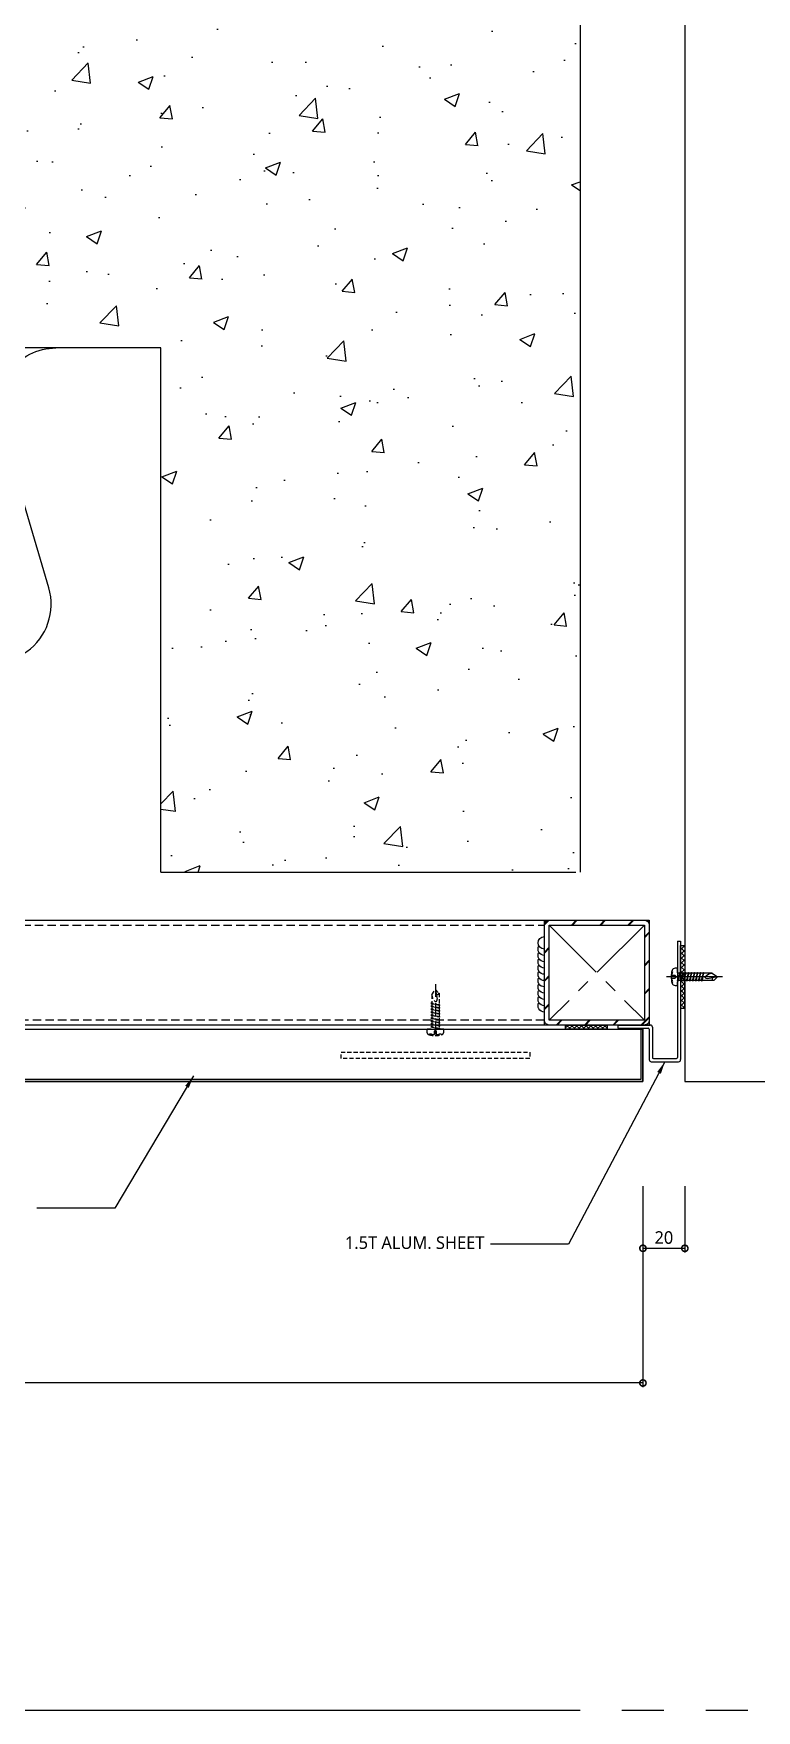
# Model space of a CAD drawing. Header units: millimetres. Extents: x 3584 to 9537, y 842 to 7828.
# Drawn here: x 6023 to 6368, y 6228 to 7028 of the extents above; entities that cross this region are included whole.
import ezdxf

# ---------------------------------------------------------------- set-up
doc = ezdxf.new("R2010")
doc.units = ezdxf.units.MM
doc.set_wipeout_variables(frame=1)
for name, pattern in [('CENTER', [50.8, 31.75, -6.35, 6.35, -6.35]), ('HIDDEN', [3, 2, -1]), ('PHANTOM', [25, 20, -1, 1, -1, 1, -1])]:
    doc.linetypes.add(name, pattern=pattern)
doc.layers.get('DEFPOINTS').update_dxf_attribs({"color": 142, "lineweight": 30})
for name, color, linetype in [('0-CEN', 1, 'CENTER'), ('0-DIM', 7, 'Continuous'), ('0-WELDING', 1, 'Continuous'), ('1', 1, 'Continuous'), ('2', 2, 'Continuous'), ('2-SCREW-BOLT', 2, 'Continuous'), ('4', 4, 'Continuous'), ('6', 6, 'Continuous'), ('7', 7, 'Continuous'), ('CON', 2, 'Continuous'), ('MRK1', 3, 'Continuous'), ('Net truc', 31, 'CENTER'), ('TEXT', 7, 'Continuous'), ('xref_section$0$CON', 2, 'Continuous'), ('xref_section$0$FIN1', 6, 'Continuous'), ('xref_section$0$INSUL', 8, 'Continuous'), ('xref_section$0$WID', 4, 'Continuous')]:
    doc.layers.add(name, color=color, linetype=linetype)
doc.layers.add('def', color=213, linetype='Continuous', plot=False)
doc.styles.add('맑은고딕', font='malgun.ttf')
doc.dimstyles.new('HD-2', dxfattribs={"dimscale": 2, "dimtxt": 3, "dimasz": 3, "dimexe": 1, "dimexo": 3, "dimgap": 1, "dimtad": 1, "dimdec": 1, "dimzin": 12, "dimdsep": 46, "dimtxsty": '맑은고딕', "dimblk": 'DOTSMALL', "dimcen": 1, "dimclrd": 2, "dimclre": 2, "dimclrt": 7, "dimadec": 1, "dimazin": 2, "dimtfac": 1, "dimtdec": 1, "dimtix": 1, "dimtmove": 2, "dimatfit": 3, "dimfxl": 1, "dimtolj": 1, "dimtzin": 12, "dimlwd": -1, "dimlwe": -1, "dimarcsym": 0})
pattern_1 = [(315.00029167, (-195628.029, 178614.0412), (1.122526301, 1.122537729), []), (45.00029167, (-195628.029, 178614.0412), (-1.122537729, 1.122526301), [])]

# ---------------------------------------------------------------- blocks, each defined once
blk = doc.blocks.new('50X50X2.3T')
h = blk.add_hatch()
h.set_pattern_fill('ANSI32', color=8)
h.set_pattern_definition([(45, (0, 0), (-6.7352, 6.7352), []), (45, (0.449, 0), (-6.7352, 6.7352), [])])
edge = h.paths.add_edge_path()
edge.add_line((-22.7, 25), (22.7, 25))
edge.add_arc((22.7, 22.7), 2.3, 0, 90, ccw=False)
edge.add_line((25, 22.7), (25, -22.7))
edge.add_arc((22.7, -22.7), 2.3, -90, 0, ccw=False)
edge.add_line((22.7, -25), (-22.7, -25))
edge.add_arc((-22.7, -22.7), 2.3, 180, 270, ccw=False)
edge.add_line((-25, -22.7), (-25, 22.7))
edge.add_arc((-22.7, 22.7), 2.3, 90, 180, ccw=False)
h.paths.add_polyline_path([(-22.7, 22.7), (22.7, 22.7), (22.7, -22.7), (-22.7, -22.7)], flags=16)
at = {"layer": '0-CEN'}
for p, q in [((-22.7, 22.7), (22.7, -22.7)), ((22.7, 22.7), (-22.7, -22.7))]:
    blk.add_line(p, q, dxfattribs=at)
at = {"layer": '7'}
blk.add_lwpolyline([(-22.7, 25), (22.7, 25, -0.414214), (25, 22.7), (25, -22.7, -0.414214), (22.7, -25), (-22.7, -25, -0.414214), (-25, -22.7), (-25, 22.7, -0.414214)], format="xyb", close=True, dxfattribs=at)
blk.add_lwpolyline([(-22.7, 22.7), (22.7, 22.7), (22.7, -22.7), (-22.7, -22.7)], close=True, dxfattribs=at)
at = {"layer": 'def'}
blk.add_lwpolyline([(-25, 25), (25, 25), (25, -25), (-25, -25)], close=True, dxfattribs=at)
blk = doc.blocks.new('*U44')
at = {"layer": '0-WELDING'}
for centre, end in [((3, 0), 180), ((6, 0), 120), ((9, 0), 120), ((12, 0), 120), ((15, 0), 120), ((18, 0), 120), ((21, 0), 120), ((24, 0), 120), ((27, 0), 120), ((30, 0), 120), ((33, 0), 120)]:
    blk.add_arc(centre, 3, 0, end, dxfattribs=at)
blk = doc.blocks.new('*U41')
at = {"layer": '2'}
for p, q in [((-1.75, -3.05), (-1.75, 0)), ((1.75, -3.05), (1.75, 0)), ((-1.75, -16.46), (-1.75, -2.96)), ((1.75, -17.26), (1.75, -2.96))]:
    blk.add_line(p, q, dxfattribs=at)
blk.add_lwpolyline([(0, -19), (0.89, -14.29, 0.346664), (0.38, -13.26, 0.325529), (-0.2, -13.37, 0.145857), (-1.75, -16.46), (0, -19), (1.75, -17.26)], format="xyb", dxfattribs=at)
blk.add_arc((0.94, -17.43), 0.825, 12.04422, 129.66617, dxfattribs=at)
at = {"layer": '2-SCREW-BOLT'}
for p, q in [((-1.94, 0), (-4.08, 0)), ((-2.5, 0), (2.5, 0)), ((-2.5, 0), (2.5, 0)), ((4.08, 0), (2.33, 0))]:
    blk.add_line(p, q, dxfattribs=at)
blk.add_lwpolyline([(-4.08, 0), (-4.08, 1.19, -0.334238), (-3.01, 2.61, -0.141196), (3.01, 2.61, -0.334238), (4.08, 1.19), (4.08, 0)], format="xyb", dxfattribs=at)
blk.add_lwpolyline([(3.01, 2.61), (2.74, 2.39), (2.43, 2.3), (2.11, 2.32), (1.79, 2.4), (1.47, 2.52), (1.19, 2.63), (0.95, 2.72), (0.77, 2.74), (0.65, 2.67), (0.59, 2.53), (0.57, 2.33), (0.58, 2.08), (0.59, 1.81), (0.6, 1.54), (0.6, 1.28), (0.55, 1.06), (0.46, 0.88), (0.33, 0.75), (0.17, 0.67), (0, 0.65), (-0.17, 0.67), (-0.33, 0.75), (-0.46, 0.88), (-0.55, 1.06), (-0.6, 1.28), (-0.6, 1.54), (-0.59, 1.81), (-0.58, 2.08), (-0.57, 2.33), (-0.59, 2.53), (-0.65, 2.67), (-0.77, 2.74), (-0.95, 2.72), (-1.19, 2.63), (-1.47, 2.52), (-1.79, 2.4), (-2.11, 2.32), (-2.43, 2.3), (-2.74, 2.39), (-3.01, 2.61)], dxfattribs=at)
at = {"layer": 'Net truc', "color": 1, "linetype": 'CENTER', "ltscale": 3}
blk.add_line((0, -21.48), (0, 5.21), dxfattribs=at)
at = {"color": 187}
blk.add_wipeout([(-2.1, -1.06), (-1.75, -1.26), (0, -0.67), (1.75, -0.43), (2.1, -0.27), (1.75, -0.07), (0, -0.67), (-1.75, -0.9)], dxfattribs=at)
at = {"layer": '1'}
h = blk.add_hatch(dxfattribs=at)
h.set_pattern_fill('AR-SAND', color=256)
edge = h.paths.add_edge_path()
edge.add_line((-5.16, 0), (5.16, 0))
edge.add_arc((0, 0), 5.16, 0, 180)
blk.add_line((0, 0), (0, 0))
at = {"color": 2}
blk.add_lwpolyline([(-2.1, -1.06), (-1.75, -0.9), (1.75, -0.43), (2.1, -0.27), (1.75, -0.07), (-1.75, -1.26), (-2.1, -1.06), (2.1, -0.27)], close=True, dxfattribs=at)
at = {"color": 187}
blk.add_wipeout([(-2.1, -2.47), (-1.75, -2.67), (0, -2.08), (1.75, -1.84), (2.1, -1.68), (1.75, -1.48), (0, -2.08), (-1.75, -2.31)], dxfattribs=at)
at = {"color": 2}
blk.add_lwpolyline([(-2.1, -2.47), (-1.75, -2.31), (1.75, -1.84), (2.1, -1.68), (1.75, -1.48), (-1.75, -2.67), (-2.1, -2.47), (2.1, -1.68)], close=True, dxfattribs=at)
at = {"color": 187}
blk.add_wipeout([(-2.1, -3.88), (-1.75, -4.08), (0, -3.49), (1.75, -3.25), (2.1, -3.09), (1.75, -2.89), (0, -3.49), (-1.75, -3.72)], dxfattribs=at)
at = {"color": 2}
blk.add_lwpolyline([(-2.1, -3.88), (-1.75, -3.72), (1.75, -3.25), (2.1, -3.09), (1.75, -2.89), (-1.75, -4.08), (-2.1, -3.88), (2.1, -3.09)], close=True, dxfattribs=at)
at = {"color": 187}
blk.add_wipeout([(-2.1, -5.29), (-1.75, -5.49), (0, -4.9), (1.75, -4.66), (2.1, -4.5), (1.75, -4.3), (0, -4.9), (-1.75, -5.13)], dxfattribs=at)
at = {"color": 2}
blk.add_lwpolyline([(-2.1, -5.29), (-1.75, -5.13), (1.75, -4.66), (2.1, -4.5), (1.75, -4.3), (-1.75, -5.49), (-2.1, -5.29), (2.1, -4.5)], close=True, dxfattribs=at)
at = {"color": 187}
blk.add_wipeout([(-2.1, -6.7), (-1.75, -6.9), (0, -6.31), (1.75, -6.07), (2.1, -5.91), (1.75, -5.71), (0, -6.31), (-1.75, -6.54)], dxfattribs=at)
at = {"color": 2}
blk.add_lwpolyline([(-2.1, -6.7), (-1.75, -6.54), (1.75, -6.07), (2.1, -5.91), (1.75, -5.71), (-1.75, -6.9), (-2.1, -6.7), (2.1, -5.91)], close=True, dxfattribs=at)
at = {"color": 187}
blk.add_wipeout([(-2.1, -8.11), (-1.75, -8.31), (0, -7.72), (1.75, -7.48), (2.1, -7.32), (1.75, -7.12), (0, -7.72), (-1.75, -7.95)], dxfattribs=at)
at = {"color": 2}
blk.add_lwpolyline([(-2.1, -8.11), (-1.75, -7.95), (1.75, -7.48), (2.1, -7.32), (1.75, -7.12), (-1.75, -8.31), (-2.1, -8.11), (2.1, -7.32)], close=True, dxfattribs=at)
at = {"color": 187}
blk.add_wipeout([(-2.1, -9.52), (-1.75, -9.72), (0, -9.13), (1.75, -8.89), (2.1, -8.73), (1.75, -8.53), (0, -9.13), (-1.75, -9.36)], dxfattribs=at)
at = {"color": 2}
blk.add_lwpolyline([(-2.1, -9.52), (-1.75, -9.36), (1.75, -8.89), (2.1, -8.73), (1.75, -8.53), (-1.75, -9.72), (-2.1, -9.52), (2.1, -8.73)], close=True, dxfattribs=at)
at = {"color": 187}
blk.add_wipeout([(-2.1, -10.93), (-1.75, -11.13), (0, -10.54), (1.75, -10.3), (2.1, -10.14), (1.75, -9.94), (0, -10.54), (-1.75, -10.77)], dxfattribs=at)
at = {"color": 2}
blk.add_lwpolyline([(-2.1, -10.93), (-1.75, -10.77), (1.75, -10.3), (2.1, -10.14), (1.75, -9.94), (-1.75, -11.13), (-2.1, -10.93), (2.1, -10.14)], close=True, dxfattribs=at)
at = {"color": 187}
blk.add_wipeout([(-2.1, -12.34), (-1.75, -12.54), (0, -11.95), (1.75, -11.71), (2.1, -11.55), (1.75, -11.35), (0, -11.95), (-1.75, -12.18)], dxfattribs=at)
at = {"color": 2}
blk.add_lwpolyline([(-2.1, -12.34), (-1.75, -12.18), (1.75, -11.71), (2.1, -11.55), (1.75, -11.35), (-1.75, -12.54), (-2.1, -12.34), (2.1, -11.55)], close=True, dxfattribs=at)
blk = doc.blocks.new('_DOTSMALL')
at = {"color": 0, "linetype": 'ByBlock', "const_width": 0.5}
blk.add_lwpolyline([(-0.0625, 0, 1), (0.0625, 0, 1)], format="xyb", close=True, dxfattribs=at)
blk = doc.blocks.new('*D89')
at = {"layer": 'DEFPOINTS', "color": 0, "transparency": 16777216}
for p in [(5483.57, 6484.24), (6313.57, 6484.24), (5483.57, 6384.32)]:
    blk.add_point(p, dxfattribs=at)
at = {"layer": 'MRK1', "color": 2, "transparency": 16777216}
for p, q in [((6313.57, 6478.24), (6313.57, 6382.32)), ((6313.57, 6384.32), (5483.57, 6384.32))]:
    blk.add_line(p, q, dxfattribs=at)
at = {"layer": 'MRK1', "color": 2, "transparency": 16777216, "xscale": 6, "yscale": 6, "zscale": 6, "rotation": 180}
blk.add_blockref('_DOTSMALL', (5483.57, 6384.32), dxfattribs=at)
at = {"layer": 'MRK1', "color": 2, "transparency": 16777216, "xscale": 6, "yscale": 6, "zscale": 6}
blk.add_blockref('_DOTSMALL', (6313.57, 6384.32), dxfattribs=at)
at = {"layer": 'MRK1', "color": 7, "transparency": 16777216, "insert": (5898.57, 6389.42), "char_height": 6, "attachment_point": 5, "style": '맑은고딕'}
blk.add_mtext('\\A1;MODULE DIM', dxfattribs=at)
blk = doc.blocks.new('*D90')
at = {"layer": 'DEFPOINTS', "color": 0, "transparency": 16777216}
for p in [(6313.57, 6484.24), (6333.57, 6484.24), (6333.57, 6448.57)]:
    blk.add_point(p, dxfattribs=at)
at = {"layer": 'MRK1', "color": 2, "transparency": 16777216}
for p, q in [((6313.57, 6478.24), (6313.57, 6446.57)), ((6333.57, 6478.24), (6333.57, 6446.57)), ((6313.57, 6448.57), (6333.57, 6448.57))]:
    blk.add_line(p, q, dxfattribs=at)
at = {"layer": 'MRK1', "color": 2, "transparency": 16777216, "xscale": 6, "yscale": 6, "zscale": 6, "rotation": 180}
blk.add_blockref('_DOTSMALL', (6313.57, 6448.57), dxfattribs=at)
at = {"layer": 'MRK1', "color": 2, "transparency": 16777216, "xscale": 6, "yscale": 6, "zscale": 6}
blk.add_blockref('_DOTSMALL', (6333.57, 6448.57), dxfattribs=at)
at = {"layer": 'MRK1', "color": 7, "transparency": 16777216, "insert": (6323.57, 6453.67), "char_height": 6, "attachment_point": 5, "style": '맑은고딕'}
blk.add_mtext('\\A1;20', dxfattribs=at)

msp = doc.modelspace()

# ---------------------------------------------------------------- hatches: boundary and pattern name
h = msp.add_hatch()
h.set_pattern_fill('ANSI37', color=8, scale=0.5, angle=-89.99971, style=0)
h.set_pattern_definition(pattern_1)
h.paths.add_polyline_path([(6333.57, 6593.09), (6333.57, 6578.09), (6331.57, 6578.09), (6331.57, 6593.09)])
h = msp.add_hatch()
h.set_pattern_fill('ANSI37', color=8, scale=0.5, angle=0.00029, style=0)
h.set_pattern_definition([(45.00029167, (-165739.3798, -195406.5053), (-1.122537729, 1.122526301), []), (135.00029167, (-165739.3798, -195406.5053), (-1.122526301, -1.122537729), [])])
h.paths.add_polyline_path([(6276.57, 6555.09), (6296.57, 6555.09), (6296.57, 6553.09), (6276.57, 6553.09)])
at = {"layer": 'CON'}
h = msp.add_hatch(dxfattribs=at)
h.set_pattern_fill('AR-CONC', color=8, scale=0.4)
h.set_pattern_definition([(50, (-26704.566, -5331.814), (72.87387, -6.37563), [7.62, -83.82]), (355, (-26704.57, -5331.81), (-14.09737, 76.42274), [6.096, -67.05623]), (100.45144, (-26698.494, -5332.345), (58.7765, 70.0471), [6.476, -71.2361]), (46.1842, (-26704.57, -5311.49), (108.43162, -16.81693), [11.43, -125.73]), (96.63556, (-26695.53, -5312.9), (94.96165, 98.97045), [9.714, -106.85424]), (351.18415, (-26704.57, -5311.49), (94.96165, 98.97045), [9.144, -100.5839]), (21, (-26694.406, -5316.574), (60.64576, -40.90608), [7.62, -83.82]), (326, (-26694.41, -5316.57), (24.72081, 73.67519), [6.096, -67.056]), (71.45144, (-26689.35, -5319.98), (85.36657, 32.76911), [6.476, -71.23598]), (37.5, (-26704.566, -5331.814), (1.235441, 33.822016), [0, -66.2432, 0, -68.072, 0, -67.31]), (7.5, (-26704.566, -5331.814), (26.727865, 40.07223), [0, -38.8112, 0, -64.7192, 0, -25.654]), (327.5, (-26727.223, -5331.814), (54.236238, -2.291498), [0, -25.4, 0, -79.248, 0, -105.156]), (317.5, (-26737.383, -5331.814), (59.25167, 10.170596), [0, -33.02, 0, -52.6288, 0, -74.676])])
h.paths.add_polyline_path([(6283.57, 7578.09), (5487.76, 7578.09, 0.041886), (5483.57, 7528.09), (5483.57, 6878.09), (6083.57, 6878.09), (6083.57, 6628.09), (6283.57, 6628.09)])

# ---------------------------------------------------------------- linework, layer by layer
at = {"color": 8}
for points in [[(6333.57, 6593.09), (6333.57, 6578.09), (6331.57, 6578.09), (6331.57, 6593.09)], [(6276.57, 6555.09), (6296.57, 6555.09), (6296.57, 6553.09), (6276.57, 6553.09)]]:
    msp.add_lwpolyline(points, close=True, dxfattribs=at)
at = {"layer": '2', "color": 8, "linetype": 'HIDDEN'}
for p, q in [((6212.82, 6569.55), (6212.82, 6556.06)), ((6216.32, 6570.35), (6216.32, 6556.06)), ((6212.82, 6556.14), (6212.82, 6553.09)), ((6216.32, 6556.14), (6216.32, 6553.09))]:
    msp.add_line(p, q, dxfattribs=at)
msp.add_lwpolyline([(6214.57, 6572.09), (6215.46, 6567.38, -0.346664), (6214.95, 6566.36, -0.325529), (6214.37, 6566.46, -0.145857), (6212.82, 6569.55), (6214.57, 6572.09), (6216.32, 6570.35)], format="xyb", dxfattribs=at)
msp.add_arc((6215.51, 6570.53), 0.825, 230.33383, 347.95578, dxfattribs=at)
at = {"layer": '2-SCREW-BOLT', "color": 8, "linetype": 'HIDDEN'}
for p, q in [((6212.62, 6553.09), (6210.49, 6553.09)), ((6212.07, 6553.09), (6217.07, 6553.09)), ((6212.07, 6553.09), (6217.07, 6553.09)), ((6218.65, 6553.09), (6216.9, 6553.09))]:
    msp.add_line(p, q, dxfattribs=at)
msp.add_lwpolyline([(6210.49, 6553.09), (6210.49, 6551.9, 0.334238), (6211.55, 6550.48, 0.141196), (6217.58, 6550.48, 0.334238), (6218.65, 6551.9), (6218.65, 6553.09)], format="xyb", dxfattribs=at)
msp.add_lwpolyline([(6217.58, 6550.48), (6217.31, 6550.7), (6217, 6550.79), (6216.68, 6550.77), (6216.35, 6550.69), (6216.04, 6550.58), (6215.76, 6550.46), (6215.52, 6550.37), (6215.34, 6550.35), (6215.22, 6550.42), (6215.16, 6550.56), (6215.14, 6550.77), (6215.15, 6551.01), (6215.16, 6551.28), (6215.17, 6551.55), (6215.16, 6551.81), (6215.12, 6552.04), (6215.03, 6552.21), (6214.9, 6552.34), (6214.74, 6552.42), (6214.57, 6552.44), (6214.4, 6552.42), (6214.24, 6552.34), (6214.11, 6552.21), (6214.02, 6552.04), (6213.97, 6551.81), (6213.96, 6551.55), (6213.98, 6551.28), (6213.99, 6551.01), (6214, 6550.77), (6213.98, 6550.56), (6213.92, 6550.42), (6213.8, 6550.35), (6213.62, 6550.37), (6213.38, 6550.46), (6213.09, 6550.58), (6212.78, 6550.69), (6212.46, 6550.77), (6212.14, 6550.79), (6211.83, 6550.7), (6211.55, 6550.48)], dxfattribs=at)
at = {"layer": '4'}
msp.add_lwpolyline([(5483.57, 6553.09), (6313.57, 6553.09), (6313.57, 6528.09), (5483.57, 6528.09)], dxfattribs=at)
at = {"layer": '4', "color": 8, "linetype": 'HIDDEN'}
msp.add_lwpolyline([(6169.57, 6542.09), (6259.57, 6542.09), (6259.57, 6539.09), (6169.57, 6539.09)], close=True, dxfattribs=at)
at = {"layer": '7'}
for p, q in [((5483.57, 6605.09), (6266.57, 6605.09)), ((6266.57, 6605.09), (6316.57, 6605.09)), ((6266.57, 6555.09), (5483.57, 6555.09))]:
    msp.add_line(p, q, dxfattribs=at)
at = {"layer": '7', "color": 8, "linetype": 'HIDDEN', "ltscale": 2}
for p, q in [((5483.57, 6602.79), (6266.57, 6602.79)), ((6266.57, 6557.39), (5483.57, 6557.39))]:
    msp.add_line(p, q, dxfattribs=at)
at = {"layer": '7', "color": 4}
msp.add_lwpolyline([(5483.57, 6528.09), (6313.57, 6528.09), (6313.57, 6553.09), (6312.57, 6553.09), (6312.57, 6529.09), (5483.57, 6529.09)], dxfattribs=at)
at = {"layer": 'MRK1', "color": 3, "linetype": 'PHANTOM', "ltscale": 20}
msp.add_lwpolyline([(5783.57, 6228.09, -0.414214), (5483.57, 6528.09), (5483.57, 7528.09, -0.414214), (5783.57, 7828.09), (6783.57, 7828.09, -0.414214), (7083.57, 7528.09), (7083.57, 6528.09, -0.414214), (6783.57, 6228.09)], format="xyb", close=True, dxfattribs=at)
at = {"layer": 'Net truc', "color": 8, "linetype": 'HIDDEN', "ltscale": 3}
msp.add_line((6214.57, 6574.57), (6214.57, 6547.89), dxfattribs=at)
at = {"layer": 'xref_section$0$CON'}
for p, q in [((6283.57, 7578.09), (6283.57, 6628.09)), ((6083.57, 6878.09), (5483.57, 6878.09)), ((6083.57, 6628.09), (6083.57, 6878.09)), ((6083.57, 6628.09), (6281.57, 6628.09))]:
    msp.add_line(p, q, dxfattribs=at)
at = {"layer": 'xref_section$0$FIN1', "color": 3}
for p, q in [((6330.07, 6595.09), (6331.57, 6595.09)), ((6301.57, 6555.09), (6317.07, 6555.09)), ((6301.57, 6555.09), (6301.57, 6553.59)), ((6301.57, 6553.59), (6316.07, 6553.59)), ((6316.57, 6553.09), (6316.57, 6538.59)), ((6316.57, 6553.09), (6316.57, 6538.59)), ((6318.07, 6554.09), (6318.07, 6539.59)), ((6317.57, 6537.59), (6330.57, 6537.59)), ((6318.57, 6539.09), (6329.57, 6539.09))]:
    msp.add_line(p, q, dxfattribs=at)
for centre, radius, start, end in [((6316.07, 6553.09), 0.5, 0, 90), ((6317.07, 6554.09), 1, 0, 90), ((6317.57, 6538.59), 1, 180, 270), ((6318.57, 6539.59), 0.5, 180, 270), ((6329.57, 6539.59), 0.5, 270, 0), ((6330.57, 6538.59), 1, 270, 0)]:
    msp.add_arc(centre, radius, start, end, dxfattribs=at)
at = {"layer": 'xref_section$0$INSUL'}
msp.add_lwpolyline([(5976.95, 6763.69, 1.337394), (6030.19, 6763.69), (6006.95, 6842.49, -0.500912), (6033.57, 6878.09)], format="xyb", dxfattribs=at)
at = {"layer": 'xref_section$0$WID'}
for p, q in [((6333.57, 7828.09), (6333.57, 6528.09)), ((6333.57, 6528.09), (6683.57, 6528.09))]:
    msp.add_line(p, q, dxfattribs=at)

# ---------------------------------------------------------------- block references
at = {"xscale": -1, "rotation": 90}
msp.add_blockref('*U44', (6266.57, 6597.29), dxfattribs=at)
at = {"layer": '7'}
msp.add_blockref('50X50X2.3T', (6291.57, 6580.09), dxfattribs=at)

# ---------------------------------------------------------------- texts
at = {"layer": 'TEXT', "color": 0, "insert": (6237.97, 6454.28), "char_height": 6, "width": 139.0953, "attachment_point": 3, "style": '맑은고딕'}
msp.add_mtext('1.5T ALUM. SHEET', dxfattribs=at)

# ---------------------------------------------------------------- dimensions: what is measured, and where the dimension line sits
at = {"layer": 'MRK1'}
dim = msp.add_linear_dim(base=(5483.57, 6384.32), p1=(6313.57, 6484.24), p2=(5483.57, 6484.24), text='MODULE DIM', dimstyle='HD-2', override={"dimse2": 1}, dxfattribs=at)
dim.commit()
dim.dimension.update_dxf_attribs({"geometry": '*D89', "text_midpoint": (5898.57, 6389.42)})
dim = msp.add_linear_dim(base=(6333.57, 6448.57), p1=(6313.57, 6484.24), p2=(6333.57, 6484.24), dimstyle='HD-2', dxfattribs=at)
dim.commit()
dim.dimension.update_dxf_attribs({"geometry": '*D90', "text_midpoint": (6323.57, 6453.67)})

# ---------------------------------------------------------------- leaders
at = {"layer": '0-DIM'}
for points in [[(6324.07, 6537.59), (6278.12, 6450.5), (6240.88, 6450.5)], [(6099.2, 6530.78), (6061.71, 6467.69), (6024.47, 6467.69)]]:
    msp.add_leader(points, dimstyle='HD-2', override={"dimgap": 1, "dimtad": 0}, dxfattribs=at)

# ---------------------------------------------------------------- next in the draw order: block references
at = {"layer": '6', "xscale": -1, "rotation": 90}
msp.add_blockref('*U41', (6330.07, 6578.09), dxfattribs=at)

# ---------------------------------------------------------------- next in the draw order: wipeouts: each hides what was drawn before it
at = {"color": 8, "linetype": 'HIDDEN'}
msp.add_wipeout([(6212.47, 6554.15), (6212.82, 6554.36), (6214.57, 6553.76), (6216.32, 6553.53), (6216.67, 6553.36), (6216.32, 6553.16), (6214.57, 6553.76), (6212.82, 6553.99)], dxfattribs=at)

# ---------------------------------------------------------------- next in the draw order: hatches: boundary and pattern name
h = msp.add_hatch()
h.set_pattern_fill('ANSI37', color=8, scale=0.5, angle=-89.99971, style=0)
h.set_pattern_definition(pattern_1)
h.paths.add_polyline_path([(6333.57, 6563.09), (6333.57, 6578.09), (6331.57, 6578.09), (6331.57, 6563.09)])

# ---------------------------------------------------------------- next in the draw order: linework, layer by layer
at = {"color": 8}
msp.add_lwpolyline([(6333.57, 6563.09), (6333.57, 6578.09), (6331.57, 6578.09), (6331.57, 6563.09)], close=True, dxfattribs=at)
at = {"color": 8, "linetype": 'HIDDEN'}
msp.add_lwpolyline([(6212.47, 6554.15), (6212.82, 6553.99), (6216.32, 6553.53), (6216.67, 6553.36), (6216.32, 6553.16), (6212.82, 6554.36), (6212.47, 6554.15), (6216.67, 6553.36)], close=True, dxfattribs=at)
at = {"layer": 'xref_section$0$FIN1', "color": 3}
for p, q in [((6330.07, 6595.09), (6330.07, 6539.59)), ((6331.57, 6595.09), (6331.57, 6538.59))]:
    msp.add_line(p, q, dxfattribs=at)

# ---------------------------------------------------------------- next in the draw order: wipeouts: each hides what was drawn before it
at = {"color": 8, "linetype": 'HIDDEN'}
msp.add_wipeout([(6212.47, 6555.56), (6212.82, 6555.77), (6214.57, 6555.17), (6216.32, 6554.94), (6216.67, 6554.77), (6216.32, 6554.57), (6214.57, 6555.17), (6212.82, 6555.4)], dxfattribs=at)

# ---------------------------------------------------------------- next in the draw order: linework, layer by layer
msp.add_lwpolyline([(6212.47, 6555.56), (6212.82, 6555.4), (6216.32, 6554.94), (6216.67, 6554.77), (6216.32, 6554.57), (6212.82, 6555.77), (6212.47, 6555.56), (6216.67, 6554.77)], close=True, dxfattribs=at)

# ---------------------------------------------------------------- next in the draw order: wipeouts: each hides what was drawn before it
msp.add_wipeout([(6212.47, 6556.97), (6212.82, 6557.18), (6214.57, 6556.58), (6216.32, 6556.35), (6216.67, 6556.18), (6216.32, 6555.98), (6214.57, 6556.58), (6212.82, 6556.81)], dxfattribs=at)

# ---------------------------------------------------------------- next in the draw order: linework, layer by layer
msp.add_lwpolyline([(6212.47, 6556.97), (6212.82, 6556.81), (6216.32, 6556.35), (6216.67, 6556.18), (6216.32, 6555.98), (6212.82, 6557.18), (6212.47, 6556.97), (6216.67, 6556.18)], close=True, dxfattribs=at)

# ---------------------------------------------------------------- next in the draw order: wipeouts: each hides what was drawn before it
msp.add_wipeout([(6212.47, 6558.38), (6212.82, 6558.59), (6214.57, 6557.99), (6216.32, 6557.76), (6216.67, 6557.59), (6216.32, 6557.39), (6214.57, 6557.99), (6212.82, 6558.22)], dxfattribs=at)

# ---------------------------------------------------------------- next in the draw order: linework, layer by layer
msp.add_lwpolyline([(6212.47, 6558.38), (6212.82, 6558.22), (6216.32, 6557.76), (6216.67, 6557.59), (6216.32, 6557.39), (6212.82, 6558.59), (6212.47, 6558.38), (6216.67, 6557.59)], close=True, dxfattribs=at)

# ---------------------------------------------------------------- next in the draw order: wipeouts: each hides what was drawn before it
msp.add_wipeout([(6212.47, 6559.79), (6212.82, 6560), (6214.57, 6559.4), (6216.32, 6559.17), (6216.67, 6559), (6216.32, 6558.8), (6214.57, 6559.4), (6212.82, 6559.63)], dxfattribs=at)

# ---------------------------------------------------------------- next in the draw order: linework, layer by layer
msp.add_lwpolyline([(6212.47, 6559.79), (6212.82, 6559.63), (6216.32, 6559.17), (6216.67, 6559), (6216.32, 6558.8), (6212.82, 6560), (6212.47, 6559.79), (6216.67, 6559)], close=True, dxfattribs=at)

# ---------------------------------------------------------------- next in the draw order: wipeouts: each hides what was drawn before it
msp.add_wipeout([(6212.47, 6561.2), (6212.82, 6561.41), (6214.57, 6560.81), (6216.32, 6560.58), (6216.67, 6560.41), (6216.32, 6560.21), (6214.57, 6560.81), (6212.82, 6561.04)], dxfattribs=at)

# ---------------------------------------------------------------- next in the draw order: linework, layer by layer
msp.add_lwpolyline([(6212.47, 6561.2), (6212.82, 6561.04), (6216.32, 6560.58), (6216.67, 6560.41), (6216.32, 6560.21), (6212.82, 6561.41), (6212.47, 6561.2), (6216.67, 6560.41)], close=True, dxfattribs=at)

# ---------------------------------------------------------------- next in the draw order: wipeouts: each hides what was drawn before it
msp.add_wipeout([(6212.47, 6562.61), (6212.82, 6562.82), (6214.57, 6562.22), (6216.32, 6561.99), (6216.67, 6561.82), (6216.32, 6561.62), (6214.57, 6562.22), (6212.82, 6562.45)], dxfattribs=at)

# ---------------------------------------------------------------- next in the draw order: linework, layer by layer
msp.add_lwpolyline([(6212.47, 6562.61), (6212.82, 6562.45), (6216.32, 6561.99), (6216.67, 6561.82), (6216.32, 6561.62), (6212.82, 6562.82), (6212.47, 6562.61), (6216.67, 6561.82)], close=True, dxfattribs=at)

# ---------------------------------------------------------------- next in the draw order: wipeouts: each hides what was drawn before it
msp.add_wipeout([(6212.47, 6564.02), (6212.82, 6564.23), (6214.57, 6563.63), (6216.32, 6563.4), (6216.67, 6563.23), (6216.32, 6563.03), (6214.57, 6563.63), (6212.82, 6563.86)], dxfattribs=at)

# ---------------------------------------------------------------- next in the draw order: linework, layer by layer
msp.add_lwpolyline([(6212.47, 6564.02), (6212.82, 6563.86), (6216.32, 6563.4), (6216.67, 6563.23), (6216.32, 6563.03), (6212.82, 6564.23), (6212.47, 6564.02), (6216.67, 6563.23)], close=True, dxfattribs=at)

# ---------------------------------------------------------------- next in the draw order: wipeouts: each hides what was drawn before it
msp.add_wipeout([(6212.47, 6565.43), (6212.82, 6565.64), (6214.57, 6565.04), (6216.32, 6564.81), (6216.67, 6564.64), (6216.32, 6564.44), (6214.57, 6565.04), (6212.82, 6565.27)], dxfattribs=at)

# ---------------------------------------------------------------- next in the draw order: linework, layer by layer
msp.add_lwpolyline([(6212.47, 6565.43), (6212.82, 6565.27), (6216.32, 6564.81), (6216.67, 6564.64), (6216.32, 6564.44), (6212.82, 6565.64), (6212.47, 6565.43), (6216.67, 6564.64)], close=True, dxfattribs=at)

doc.saveas('drawing.dxf')
